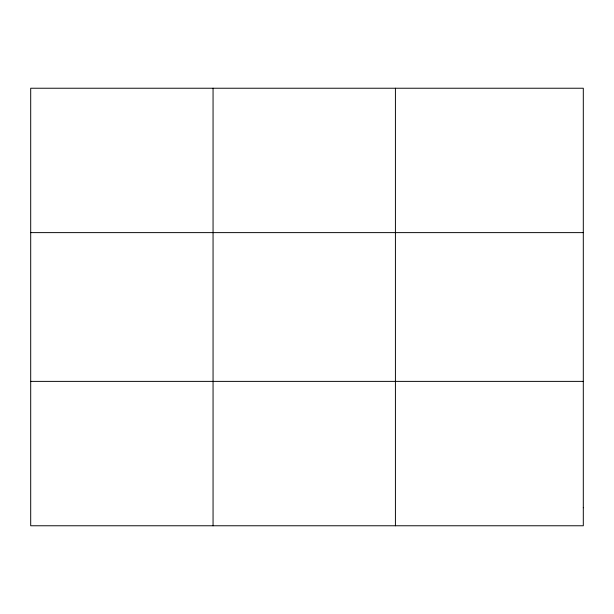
<?xml version="1.0" encoding="UTF-8"?>
<svg xmlns="http://www.w3.org/2000/svg" width="614" height="614" viewBox="0 0 614 614"><rect width="100%" height="100%" fill="white"/><g stroke="black" fill="none" stroke-linecap="round" stroke-linejoin="round"><path stroke-width="0.92" d="M213.058 525.768L213.058 88.232M395.416 525.768L395.416 88.232M30.7 232.622L583.3 232.622M30.7 381.378L583.3 381.378M583.3 507.717L583.3 525.768L30.7 525.768L30.7 88.232L583.3 88.232L583.3 507.717"/></g></svg>
